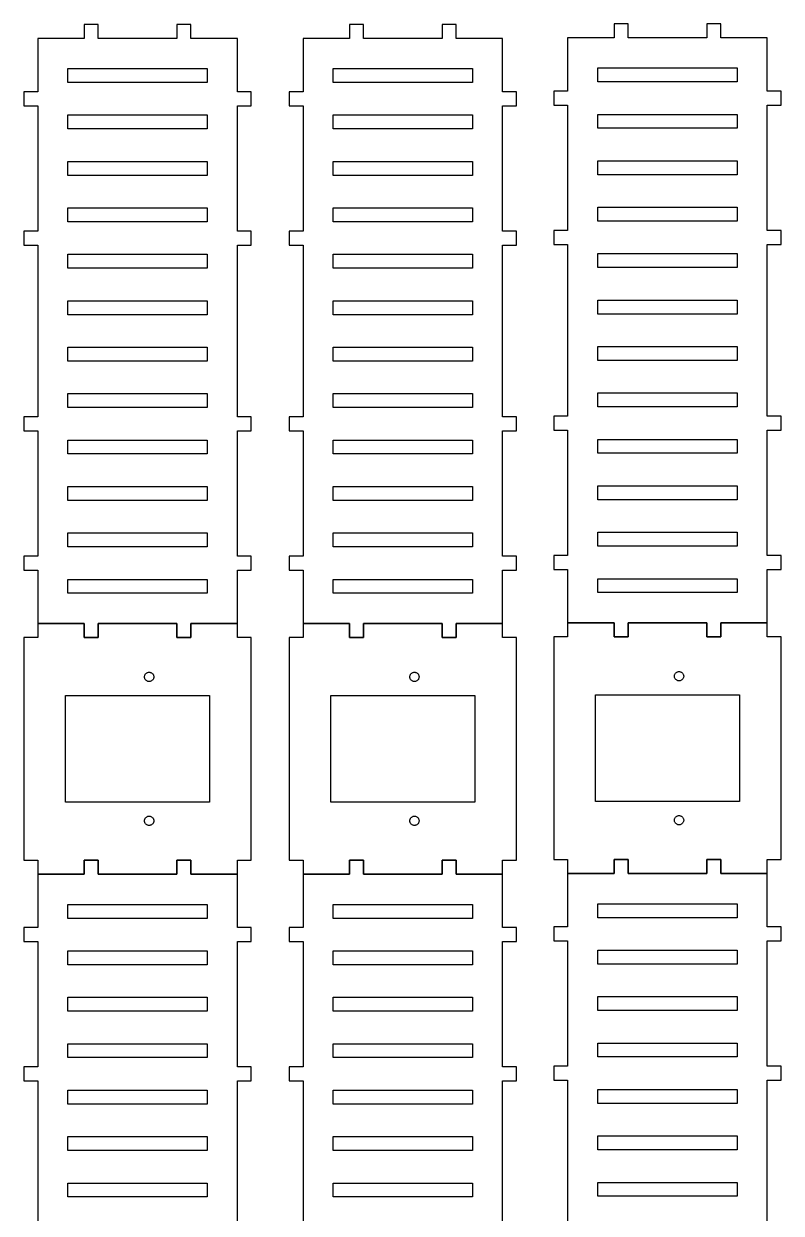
# Model space of a CAD drawing. Extents: x 0 to 571, y 0 to 504.
# Drawn here: x 114.4 to 277.6, y 248.1 to 504.3 of the extents above; entities that cross this region are included whole.
import ezdxf

# ---------------------------------------------------------------- set-up
doc = ezdxf.new("R2010")
doc.units = 0
doc.layers.add('Layer_1', color=7, linetype='CONTINUOUS')

msp = doc.modelspace()

# ---------------------------------------------------------------- linework, layer by layer
at = {"layer": 'Layer_1', "color": 7}
for p, q in [((130.423364, 504.141137), (127.423364, 504.141137)), ((127.423364, 504.141137), (127.423364, 501.141138)), ((130.423364, 501.141138), (130.423364, 504.141137)), ((150.423364, 504.141137), (147.423364, 504.141137)), ((147.423364, 504.141137), (147.423364, 501.141138)), ((150.423364, 501.141138), (150.423364, 504.141137)), ((187.564491, 504.141137), (184.564491, 504.141137)), ((184.564491, 504.141137), (184.564491, 501.141138)), ((187.564491, 501.141138), (187.564491, 504.141137)), ((207.564491, 504.141137), (204.564491, 504.141137)), ((204.564491, 504.141137), (204.564491, 501.141138)), ((207.564491, 501.141138), (207.564491, 504.141137)), ((244.564504, 504.282248), (241.564504, 504.282248)), ((241.564504, 504.282248), (241.564504, 501.282249)), ((244.564504, 501.282249), (244.564504, 504.282248)), ((264.564504, 504.282248), (261.564504, 504.282248)), ((261.564504, 504.282248), (261.564504, 501.282249)), ((264.564504, 501.282249), (264.564504, 504.282248)), ((127.423364, 501.141138), (117.423364, 501.141138)), ((117.423364, 501.141138), (117.423364, 489.641138)), ((147.423364, 501.141138), (130.423364, 501.141138)), ((160.423364, 501.141138), (150.423364, 501.141138)), ((160.423364, 489.641138), (160.423364, 501.141138)), ((184.564491, 501.141138), (174.564491, 501.141138)), ((174.564491, 501.141138), (174.564491, 489.641138)), ((204.564491, 501.141138), (187.564491, 501.141138)), ((217.564491, 501.141138), (207.564491, 501.141138)), ((217.564491, 489.641138), (217.564491, 501.141138)), ((241.564504, 501.282249), (231.564504, 501.282249)), ((231.564504, 501.282249), (231.564504, 489.782249)), ((261.564504, 501.282249), (244.564504, 501.282249)), ((274.564504, 501.282249), (264.564504, 501.282249)), ((274.564504, 489.782249), (274.564504, 501.282249)), ((123.923364, 491.641137), (123.923364, 494.641139)), ((123.923364, 494.641139), (153.923364, 494.641139)), ((153.923364, 494.641139), (153.923364, 491.641137)), ((181.064491, 491.641137), (181.064491, 494.641139)), ((181.064491, 494.641139), (211.064491, 494.641139)), ((211.064491, 494.641139), (211.064491, 491.641137)), ((238.064504, 491.782248), (238.064504, 494.782251)), ((238.064504, 494.782251), (268.064504, 494.782251)), ((268.064504, 494.782251), (268.064504, 491.782248)), ((117.423364, 489.641138), (114.423364, 489.641138)), ((114.423364, 489.641138), (114.423364, 486.641139)), ((153.923364, 491.641137), (123.923364, 491.641137)), ((163.423364, 489.641138), (160.423364, 489.641138)), ((163.423364, 486.641139), (163.423364, 489.641138)), ((174.564491, 489.641138), (171.564491, 489.641138)), ((171.564491, 489.641138), (171.564491, 486.641139)), ((211.064491, 491.641137), (181.064491, 491.641137)), ((220.564491, 489.641138), (217.564491, 489.641138)), ((220.564491, 486.641139), (220.564491, 489.641138)), ((231.564504, 489.782249), (228.564504, 489.782249)), ((228.564504, 489.782249), (228.564504, 486.78225)), ((268.064504, 491.782248), (238.064504, 491.782248)), ((277.564504, 489.782249), (274.564504, 489.782249)), ((277.564504, 486.78225), (277.564504, 489.782249)), ((228.564504, 486.78225), (231.564504, 486.78225)), ((231.564504, 486.78225), (231.564504, 459.78225)), ((274.564504, 459.78225), (274.564504, 486.78225)), ((274.564504, 486.78225), (277.564504, 486.78225)), ((114.423364, 486.641139), (117.423364, 486.641139)), ((117.423364, 486.641139), (117.423364, 459.641139)), ((123.923364, 481.641137), (123.923364, 484.641137)), ((123.923364, 484.641137), (153.923364, 484.641137)), ((153.923364, 484.641137), (153.923364, 481.641137)), ((160.423364, 459.641139), (160.423364, 486.641139)), ((160.423364, 486.641139), (163.423364, 486.641139)), ((171.564491, 486.641139), (174.564491, 486.641139)), ((174.564491, 486.641139), (174.564491, 459.641139)), ((181.064491, 481.641137), (181.064491, 484.641137)), ((181.064491, 484.641137), (211.064491, 484.641137)), ((211.064491, 484.641137), (211.064491, 481.641137)), ((217.564491, 459.641139), (217.564491, 486.641139)), ((217.564491, 486.641139), (220.564491, 486.641139)), ((238.064504, 481.782248), (238.064504, 484.782248)), ((238.064504, 484.782248), (268.064504, 484.782248)), ((268.064504, 484.782248), (268.064504, 481.782248)), ((153.923364, 481.641137), (123.923364, 481.641137)), ((211.064491, 481.641137), (181.064491, 481.641137)), ((268.064504, 481.782248), (238.064504, 481.782248)), ((123.923364, 471.641137), (123.923364, 474.641137)), ((123.923364, 474.641137), (153.923364, 474.641137)), ((153.923364, 474.641137), (153.923364, 471.641137)), ((181.064491, 471.641137), (181.064491, 474.641137)), ((181.064491, 474.641137), (211.064491, 474.641137)), ((211.064491, 474.641137), (211.064491, 471.641137)), ((238.064504, 471.782249), (238.064504, 474.782248)), ((238.064504, 474.782248), (268.064504, 474.782248)), ((268.064504, 474.782248), (268.064504, 471.782249)), ((153.923364, 471.641137), (123.923364, 471.641137)), ((211.064491, 471.641137), (181.064491, 471.641137)), ((268.064504, 471.782249), (238.064504, 471.782249)), ((123.923364, 461.641138), (123.923364, 464.641137)), ((123.923364, 464.641137), (153.923364, 464.641137)), ((153.923364, 464.641137), (153.923364, 461.641138)), ((181.064491, 461.641138), (181.064491, 464.641137)), ((181.064491, 464.641137), (211.064491, 464.641137)), ((211.064491, 464.641137), (211.064491, 461.641138)), ((238.064504, 461.782249), (238.064504, 464.782248)), ((238.064504, 464.782248), (268.064504, 464.782248)), ((268.064504, 464.782248), (268.064504, 461.782249)), ((153.923364, 461.641138), (123.923364, 461.641138)), ((211.064491, 461.641138), (181.064491, 461.641138)), ((268.064504, 461.782249), (238.064504, 461.782249)), ((117.423364, 459.641139), (114.423364, 459.641139)), ((114.423364, 459.641139), (114.423364, 456.641139)), ((163.423364, 459.641139), (160.423364, 459.641139)), ((163.423364, 456.641139), (163.423364, 459.641139)), ((174.564491, 459.641139), (171.564491, 459.641139)), ((171.564491, 459.641139), (171.564491, 456.641139)), ((220.564491, 459.641139), (217.564491, 459.641139)), ((220.564491, 456.641139), (220.564491, 459.641139)), ((231.564504, 459.78225), (228.564504, 459.78225)), ((228.564504, 459.78225), (228.564504, 456.78225)), ((277.564504, 459.78225), (274.564504, 459.78225)), ((277.564504, 456.78225), (277.564504, 459.78225)), ((114.423364, 456.641139), (117.423364, 456.641139)), ((117.423364, 456.641139), (117.423364, 419.641134)), ((160.423364, 419.641134), (160.423364, 456.641139)), ((160.423364, 456.641139), (163.423364, 456.641139)), ((171.564491, 456.641139), (174.564491, 456.641139)), ((174.564491, 456.641139), (174.564491, 419.641134)), ((217.564491, 419.641134), (217.564491, 456.641139)), ((217.564491, 456.641139), (220.564491, 456.641139)), ((228.564504, 456.78225), (231.564504, 456.78225)), ((231.564504, 456.78225), (231.564504, 419.782245)), ((274.564504, 419.782245), (274.564504, 456.78225)), ((274.564504, 456.78225), (277.564504, 456.78225)), ((123.923364, 451.641127), (123.923364, 454.641138)), ((123.923364, 454.641138), (153.923364, 454.641138)), ((153.923364, 454.641138), (153.923364, 451.641127)), ((181.064491, 451.641127), (181.064491, 454.641138)), ((181.064491, 454.641138), (211.064491, 454.641138)), ((211.064491, 454.641138), (211.064491, 451.641127)), ((238.064504, 451.782238), (238.064504, 454.782249)), ((238.064504, 454.782249), (268.064504, 454.782249)), ((268.064504, 454.782249), (268.064504, 451.782238)), ((153.923364, 451.641127), (123.923364, 451.641127)), ((211.064491, 451.641127), (181.064491, 451.641127)), ((268.064504, 451.782238), (238.064504, 451.782238)), ((123.923364, 441.641147), (123.923364, 444.641141)), ((123.923364, 444.641141), (153.923364, 444.641141)), ((153.923364, 444.641141), (153.923364, 441.641147)), ((181.064491, 441.641147), (181.064491, 444.641141)), ((181.064491, 444.641141), (211.064491, 444.641141)), ((211.064491, 444.641141), (211.064491, 441.641147)), ((238.064504, 441.782258), (238.064504, 444.782252)), ((238.064504, 444.782252), (268.064504, 444.782252)), ((268.064504, 444.782252), (268.064504, 441.782258)), ((153.923364, 441.641147), (123.923364, 441.641147)), ((211.064491, 441.641147), (181.064491, 441.641147)), ((268.064504, 441.782258), (238.064504, 441.782258)), ((123.923364, 431.641138), (123.923364, 434.641132)), ((123.923364, 434.641132), (153.923364, 434.641132)), ((153.923364, 434.641132), (153.923364, 431.641138)), ((181.064491, 431.641138), (181.064491, 434.641132)), ((181.064491, 434.641132), (211.064491, 434.641132)), ((211.064491, 434.641132), (211.064491, 431.641138)), ((238.064504, 431.78225), (238.064504, 434.782244)), ((238.064504, 434.782244), (268.064504, 434.782244)), ((268.064504, 434.782244), (268.064504, 431.78225)), ((153.923364, 431.641138), (123.923364, 431.641138)), ((211.064491, 431.641138), (181.064491, 431.641138)), ((268.064504, 431.78225), (238.064504, 431.78225)), ((123.923364, 421.64113), (123.923364, 424.641124)), ((123.923364, 424.641124), (153.923364, 424.641124)), ((153.923364, 424.641124), (153.923364, 421.64113)), ((181.064491, 421.64113), (181.064491, 424.641124)), ((181.064491, 424.641124), (211.064491, 424.641124)), ((211.064491, 424.641124), (211.064491, 421.64113)), ((238.064504, 421.782241), (238.064504, 424.782235)), ((238.064504, 424.782235), (268.064504, 424.782235)), ((268.064504, 424.782235), (268.064504, 421.782241)), ((153.923364, 421.64113), (123.923364, 421.64113)), ((211.064491, 421.64113), (181.064491, 421.64113)), ((268.064504, 421.782241), (238.064504, 421.782241)), ((117.423364, 419.641134), (114.423364, 419.641134)), ((114.423364, 419.641134), (114.423364, 416.64114)), ((163.423364, 419.641134), (160.423364, 419.641134)), ((163.423364, 416.64114), (163.423364, 419.641134)), ((174.564491, 419.641134), (171.564491, 419.641134)), ((171.564491, 419.641134), (171.564491, 416.64114)), ((220.564491, 419.641134), (217.564491, 419.641134)), ((220.564491, 416.64114), (220.564491, 419.641134)), ((231.564504, 419.782245), (228.564504, 419.782245)), ((228.564504, 419.782245), (228.564504, 416.782251)), ((277.564504, 419.782245), (274.564504, 419.782245)), ((277.564504, 416.782251), (277.564504, 419.782245)), ((114.423364, 416.64114), (117.423364, 416.64114)), ((117.423364, 416.64114), (117.423364, 389.641138)), ((160.423364, 389.641138), (160.423364, 416.64114)), ((160.423364, 416.64114), (163.423364, 416.64114)), ((171.564491, 416.64114), (174.564491, 416.64114)), ((174.564491, 416.64114), (174.564491, 389.641138)), ((217.564491, 389.641138), (217.564491, 416.64114)), ((217.564491, 416.64114), (220.564491, 416.64114)), ((228.564504, 416.782251), (231.564504, 416.782251)), ((231.564504, 416.782251), (231.564504, 389.782249)), ((274.564504, 389.782249), (274.564504, 416.782251)), ((274.564504, 416.782251), (277.564504, 416.782251)), ((123.923364, 411.64115), (123.923364, 414.641144)), ((123.923364, 414.641144), (153.923364, 414.641144)), ((153.923364, 414.641144), (153.923364, 411.64115)), ((181.064491, 411.64115), (181.064491, 414.641144)), ((181.064491, 414.641144), (211.064491, 414.641144)), ((211.064491, 414.641144), (211.064491, 411.64115)), ((238.064504, 411.782261), (238.064504, 414.782255)), ((238.064504, 414.782255), (268.064504, 414.782255)), ((268.064504, 414.782255), (268.064504, 411.782261)), ((153.923364, 411.64115), (123.923364, 411.64115)), ((211.064491, 411.64115), (181.064491, 411.64115)), ((268.064504, 411.782261), (238.064504, 411.782261)), ((238.064504, 401.782253), (238.064504, 404.782247)), ((238.064504, 404.782247), (268.064504, 404.782247)), ((268.064504, 404.782247), (268.064504, 401.782253)), ((123.923364, 401.641142), (123.923364, 404.641136)), ((123.923364, 404.641136), (153.923364, 404.641136)), ((153.923364, 404.641136), (153.923364, 401.641142)), ((181.064491, 401.641142), (181.064491, 404.641136)), ((181.064491, 404.641136), (211.064491, 404.641136)), ((211.064491, 404.641136), (211.064491, 401.641142)), ((153.923364, 401.641142), (123.923364, 401.641142)), ((211.064491, 401.641142), (181.064491, 401.641142)), ((268.064504, 401.782253), (238.064504, 401.782253)), ((123.923364, 391.641134), (123.923364, 394.641128)), ((123.923364, 394.641128), (153.923364, 394.641128)), ((153.923364, 394.641128), (153.923364, 391.641134)), ((181.064491, 391.641134), (181.064491, 394.641128)), ((181.064491, 394.641128), (211.064491, 394.641128)), ((211.064491, 394.641128), (211.064491, 391.641134)), ((238.064504, 391.782245), (238.064504, 394.782239)), ((238.064504, 394.782239), (268.064504, 394.782239)), ((268.064504, 394.782239), (268.064504, 391.782245)), ((117.423364, 389.641138), (114.423364, 389.641138)), ((114.423364, 389.641138), (114.423364, 386.641144)), ((153.923364, 391.641134), (123.923364, 391.641134)), ((163.423364, 389.641138), (160.423364, 389.641138)), ((163.423364, 386.641144), (163.423364, 389.641138)), ((174.564491, 389.641138), (171.564491, 389.641138)), ((171.564491, 389.641138), (171.564491, 386.641144)), ((211.064491, 391.641134), (181.064491, 391.641134)), ((220.564491, 389.641138), (217.564491, 389.641138)), ((220.564491, 386.641144), (220.564491, 389.641138)), ((231.564504, 389.782249), (228.564504, 389.782249)), ((228.564504, 389.782249), (228.564504, 386.782255)), ((268.064504, 391.782245), (238.064504, 391.782245)), ((277.564504, 389.782249), (274.564504, 389.782249)), ((277.564504, 386.782255), (277.564504, 389.782249)), ((228.564504, 386.782255), (231.564504, 386.782255)), ((231.564504, 386.782255), (231.564504, 375.282236)), ((274.564504, 375.282236), (274.564504, 386.782255)), ((274.564504, 386.782255), (277.564504, 386.782255)), ((114.423364, 386.641144), (117.423364, 386.641144)), ((117.423364, 386.641144), (117.423364, 375.141124)), ((123.923364, 381.641126), (123.923364, 384.641148)), ((123.923364, 384.641148), (153.923364, 384.641148)), ((153.923364, 384.641148), (153.923364, 381.641126)), ((160.423364, 375.141124), (160.423364, 386.641144)), ((160.423364, 386.641144), (163.423364, 386.641144)), ((171.564491, 386.641144), (174.564491, 386.641144)), ((174.564491, 386.641144), (174.564491, 375.141124)), ((181.064491, 381.641126), (181.064491, 384.641148)), ((181.064491, 384.641148), (211.064491, 384.641148)), ((211.064491, 384.641148), (211.064491, 381.641126)), ((217.564491, 375.141124), (217.564491, 386.641144)), ((217.564491, 386.641144), (220.564491, 386.641144)), ((238.064504, 381.782237), (238.064504, 384.782259)), ((238.064504, 384.782259), (268.064504, 384.782259)), ((268.064504, 384.782259), (268.064504, 381.782237)), ((268.064504, 381.782237), (238.064504, 381.782237)), ((153.923364, 381.641126), (123.923364, 381.641126)), ((211.064491, 381.641126), (181.064491, 381.641126)), ((127.423364, 375.141136), (117.423356, 375.141136)), ((117.423356, 375.141136), (117.423356, 372.141136)), ((117.423364, 375.141124), (127.423364, 375.141124)), ((127.423364, 372.141136), (127.423364, 375.141136)), ((127.423364, 375.141124), (127.423364, 372.14113)), ((147.423353, 375.141136), (130.423358, 375.141136)), ((130.423358, 375.141136), (130.423358, 372.141136)), ((130.423364, 372.14113), (130.423364, 375.141124)), ((130.423364, 375.141124), (147.423364, 375.141124)), ((147.423353, 372.141136), (147.423353, 375.141136)), ((147.423364, 375.141124), (147.423364, 372.14113)), ((160.423355, 375.141136), (150.423347, 375.141136)), ((150.423347, 375.141136), (150.423347, 372.141136)), ((150.423364, 372.14113), (150.423364, 375.141124)), ((150.423364, 375.141124), (160.423364, 375.141124)), ((160.423355, 372.141136), (160.423355, 375.141136)), ((184.564491, 375.141136), (174.564483, 375.141136)), ((174.564483, 375.141136), (174.564483, 372.141136)), ((174.564491, 375.141124), (184.564491, 375.141124)), ((184.564491, 372.141136), (184.564491, 375.141136)), ((184.564491, 375.141124), (184.564491, 372.14113)), ((204.56448, 375.141136), (187.564485, 375.141136)), ((187.564485, 375.141136), (187.564485, 372.141136)), ((187.564491, 372.14113), (187.564491, 375.141124)), ((187.564491, 375.141124), (204.564491, 375.141124)), ((204.56448, 372.141136), (204.56448, 375.141136)), ((204.564491, 375.141124), (204.564491, 372.14113)), ((217.564482, 375.141136), (207.564474, 375.141136)), ((207.564474, 375.141136), (207.564474, 372.141136)), ((207.564491, 372.14113), (207.564491, 375.141124)), ((207.564491, 375.141124), (217.564491, 375.141124)), ((217.564482, 372.141136), (217.564482, 375.141136)), ((241.564504, 375.282247), (231.564496, 375.282247)), ((231.564496, 375.282247), (231.564496, 372.282247)), ((231.564504, 375.282236), (241.564504, 375.282236)), ((241.564504, 372.282247), (241.564504, 375.282247)), ((241.564504, 375.282236), (241.564504, 372.282242)), ((261.564493, 375.282247), (244.564498, 375.282247)), ((244.564498, 375.282247), (244.564498, 372.282247)), ((244.564504, 372.282242), (244.564504, 375.282236)), ((244.564504, 375.282236), (261.564504, 375.282236)), ((261.564493, 372.282247), (261.564493, 375.282247)), ((261.564504, 375.282236), (261.564504, 372.282242)), ((274.564495, 375.282247), (264.564487, 375.282247)), ((264.564487, 375.282247), (264.564487, 372.282247)), ((264.564504, 372.282242), (264.564504, 375.282236)), ((264.564504, 375.282236), (274.564504, 375.282236)), ((274.564495, 372.282247), (274.564495, 375.282247)), ((117.423356, 372.141136), (114.423362, 372.141136)), ((114.423362, 372.141136), (114.423362, 324.141136)), ((130.423358, 372.141136), (127.423364, 372.141136)), ((127.423364, 372.14113), (130.423364, 372.14113)), ((150.423347, 372.141136), (147.423353, 372.141136)), ((147.423364, 372.14113), (150.423364, 372.14113)), ((163.423354, 372.141136), (160.423355, 372.141136)), ((163.423354, 324.141136), (163.423354, 372.141136)), ((174.564483, 372.141136), (171.564489, 372.141136)), ((171.564489, 372.141136), (171.564489, 324.141136)), ((187.564485, 372.141136), (184.564491, 372.141136)), ((184.564491, 372.14113), (187.564491, 372.14113)), ((207.564474, 372.141136), (204.56448, 372.141136)), ((204.564491, 372.14113), (207.564491, 372.14113)), ((220.564481, 372.141136), (217.564482, 372.141136)), ((220.564481, 324.141136), (220.564481, 372.141136)), ((231.564496, 372.282247), (228.564502, 372.282247)), ((228.564502, 372.282247), (228.564502, 324.282247)), ((244.564498, 372.282247), (241.564504, 372.282247)), ((241.564504, 372.282242), (244.564504, 372.282242)), ((264.564487, 372.282247), (261.564493, 372.282247)), ((261.564504, 372.282242), (264.564504, 372.282242)), ((277.564494, 372.282247), (274.564495, 372.282247)), ((277.564494, 324.282247), (277.564494, 372.282247)), ((140.425314, 363.703936), (140.441118, 363.828536)), ((140.441062, 363.828536), (140.472276, 363.950136)), ((140.472276, 363.950136), (140.518532, 364.066936)), ((140.518532, 364.066936), (140.579012, 364.176936)), ((140.579012, 364.176936), (140.652841, 364.278536)), ((140.652841, 364.278536), (140.738806, 364.370136)), ((140.738806, 364.370136), (140.835552, 364.450136)), ((140.835552, 364.450136), (140.941583, 364.517436)), ((140.941583, 364.517436), (141.055234, 364.570936)), ((141.055234, 364.570936), (141.174642, 364.609736)), ((141.174642, 364.609736), (141.298001, 364.633237)), ((141.298001, 364.633236), (141.423365, 364.641136)), ((141.423365, 364.641136), (141.548671, 364.633237)), ((141.548671, 364.633236), (141.672031, 364.609736)), ((141.672031, 364.609736), (141.791467, 364.570936)), ((141.791467, 364.570936), (141.905118, 364.517436)), ((141.905118, 364.517436), (142.011121, 364.450136)), ((142.011121, 364.450136), (142.107895, 364.370136)), ((142.107895, 364.370136), (142.193859, 364.278536)), ((142.193859, 364.278536), (142.267661, 364.176936)), ((142.267661, 364.176936), (142.328169, 364.066936)), ((142.328169, 364.066936), (142.374397, 363.950136)), ((142.374397, 363.950136), (142.405639, 363.828536)), ((142.405639, 363.828536), (142.421443, 363.703936)), ((197.566441, 363.703936), (197.582245, 363.828536)), ((197.582189, 363.828536), (197.613403, 363.950136)), ((197.613403, 363.950136), (197.659659, 364.066936)), ((197.659659, 364.066936), (197.720139, 364.176936)), ((197.720139, 364.176936), (197.793968, 364.278536)), ((197.793968, 364.278536), (197.879933, 364.370136)), ((197.879933, 364.370136), (197.976679, 364.450136)), ((197.976679, 364.450136), (198.08271, 364.517436)), ((198.08271, 364.517436), (198.196361, 364.570936)), ((198.196361, 364.570936), (198.315769, 364.609736)), ((198.315769, 364.609736), (198.439128, 364.633237)), ((198.439128, 364.633236), (198.564492, 364.641136)), ((198.564492, 364.641136), (198.689798, 364.633237)), ((198.689798, 364.633236), (198.813158, 364.609736)), ((198.813158, 364.609736), (198.932594, 364.570936)), ((198.932594, 364.570936), (199.046245, 364.517436)), ((199.046245, 364.517436), (199.152248, 364.450136)), ((199.152248, 364.450136), (199.249022, 364.370136)), ((199.249022, 364.370136), (199.334986, 364.278536)), ((199.334986, 364.278536), (199.408788, 364.176936)), ((199.408788, 364.176936), (199.469296, 364.066936)), ((199.469296, 364.066936), (199.515524, 363.950136)), ((199.515524, 363.950136), (199.546766, 363.828536)), ((199.546766, 363.828536), (199.56257, 363.703936)), ((254.566454, 363.845047), (254.582258, 363.969647)), ((254.566454, 363.719447), (254.566454, 363.845047)), ((254.582202, 363.969647), (254.613416, 364.091247)), ((254.613416, 364.091247), (254.659672, 364.208047)), ((254.659672, 364.208047), (254.720152, 364.318047)), ((254.720152, 364.318047), (254.793981, 364.419647)), ((254.793981, 364.419647), (254.879946, 364.511247)), ((254.879946, 364.511247), (254.976692, 364.591247)), ((254.976692, 364.591247), (255.082723, 364.658547)), ((255.082723, 364.658547), (255.196374, 364.712047)), ((255.196374, 364.712047), (255.315782, 364.750847)), ((255.315782, 364.750847), (255.439141, 364.774348)), ((255.439141, 364.774347), (255.564505, 364.782247)), ((255.564505, 364.782247), (255.689811, 364.774348)), ((255.689811, 364.774347), (255.813171, 364.750847)), ((255.813171, 364.750847), (255.932607, 364.712047)), ((255.932607, 364.712047), (256.046258, 364.658547)), ((256.046258, 364.658547), (256.152261, 364.591247)), ((256.152261, 364.591247), (256.249035, 364.511247)), ((256.249035, 364.511247), (256.334999, 364.419647)), ((256.334999, 364.419647), (256.408801, 364.318047)), ((256.408801, 364.318047), (256.469309, 364.208047)), ((256.469309, 364.208047), (256.515537, 364.091247)), ((256.515537, 364.091247), (256.546779, 363.969647)), ((256.546779, 363.969647), (256.562583, 363.845047)), ((256.562527, 363.845047), (256.562527, 363.719447)), ((140.441062, 363.453736), (140.425257, 363.578336)), ((140.425314, 363.578336), (140.425314, 363.703936)), ((140.472276, 363.332136), (140.441062, 363.453736)), ((140.518532, 363.215336), (140.472276, 363.332136)), ((140.579012, 363.105336), (140.518532, 363.215336)), ((140.652841, 363.003736), (140.579012, 363.105336)), ((140.738806, 362.912136), (140.652841, 363.003736)), ((140.835552, 362.832136), (140.738806, 362.912136)), ((140.941583, 362.764836), (140.835552, 362.832136)), ((141.055234, 362.711336), (140.941583, 362.764836)), ((141.174642, 362.672536), (141.055234, 362.711336)), ((141.298001, 362.649036), (141.174642, 362.672537)), ((141.423365, 362.641136), (141.298001, 362.649036)), ((141.548671, 362.649036), (141.423365, 362.641137)), ((141.672031, 362.672536), (141.548671, 362.649036)), ((141.791467, 362.711336), (141.672031, 362.672536)), ((141.905118, 362.764836), (141.791467, 362.711336)), ((142.011121, 362.832136), (141.905118, 362.764836)), ((142.107895, 362.912136), (142.011121, 362.832136)), ((142.193859, 363.003736), (142.107895, 362.912136)), ((142.267661, 363.105336), (142.193859, 363.003736)), ((142.328169, 363.215336), (142.267661, 363.105336)), ((142.374397, 363.332136), (142.328169, 363.215336)), ((142.405639, 363.453736), (142.374397, 363.332136)), ((142.421387, 363.578336), (142.405583, 363.453736)), ((142.421387, 363.703936), (142.421387, 363.578336)), ((197.582189, 363.453736), (197.566384, 363.578336)), ((197.566441, 363.578336), (197.566441, 363.703936)), ((197.613403, 363.332136), (197.582189, 363.453736)), ((197.659659, 363.215336), (197.613403, 363.332136)), ((197.720139, 363.105336), (197.659659, 363.215336)), ((197.793968, 363.003736), (197.720139, 363.105336)), ((197.879933, 362.912136), (197.793968, 363.003736)), ((197.976679, 362.832136), (197.879933, 362.912136)), ((198.08271, 362.764836), (197.976679, 362.832136)), ((198.196361, 362.711336), (198.08271, 362.764836)), ((198.315769, 362.672536), (198.196361, 362.711336)), ((198.439128, 362.649036), (198.315769, 362.672537)), ((198.564492, 362.641136), (198.439128, 362.649036)), ((198.689798, 362.649036), (198.564492, 362.641137)), ((198.813158, 362.672536), (198.689798, 362.649036)), ((198.932594, 362.711336), (198.813158, 362.672536)), ((199.046245, 362.764836), (198.932594, 362.711336)), ((199.152248, 362.832136), (199.046245, 362.764836)), ((199.249022, 362.912136), (199.152248, 362.832136)), ((199.334986, 363.003736), (199.249022, 362.912136)), ((199.408788, 363.105336), (199.334986, 363.003736)), ((199.469296, 363.215336), (199.408788, 363.105336)), ((199.515524, 363.332136), (199.469296, 363.215336)), ((199.546766, 363.453736), (199.515524, 363.332136)), ((199.562514, 363.578336), (199.54671, 363.453736)), ((199.562514, 363.703936), (199.562514, 363.578336)), ((254.582202, 363.594847), (254.566397, 363.719447)), ((254.613416, 363.473247), (254.582202, 363.594847)), ((254.659672, 363.356447), (254.613416, 363.473247)), ((254.720152, 363.246447), (254.659672, 363.356447)), ((254.793981, 363.144847), (254.720152, 363.246447)), ((254.879946, 363.053247), (254.793981, 363.144847)), ((254.976692, 362.973247), (254.879946, 363.053247)), ((255.082723, 362.905947), (254.976692, 362.973247)), ((255.196374, 362.852447), (255.082723, 362.905947)), ((255.315782, 362.813647), (255.196374, 362.852447)), ((255.439141, 362.790147), (255.315782, 362.813648)), ((255.564505, 362.782247), (255.439141, 362.790147)), ((255.689811, 362.790147), (255.564505, 362.782248)), ((255.813171, 362.813647), (255.689811, 362.790147)), ((255.932607, 362.852447), (255.813171, 362.813647)), ((256.046258, 362.905947), (255.932607, 362.852447)), ((256.152261, 362.973247), (256.046258, 362.905947)), ((256.249035, 363.053247), (256.152261, 362.973247)), ((256.334999, 363.144847), (256.249035, 363.053247)), ((256.408801, 363.246447), (256.334999, 363.144847)), ((256.469309, 363.356447), (256.408801, 363.246447)), ((256.515537, 363.473247), (256.469309, 363.356447)), ((256.546779, 363.594847), (256.515537, 363.473247)), ((256.562527, 363.719447), (256.546723, 363.594847)), ((123.423344, 359.641136), (154.423353, 359.641136)), ((123.423344, 336.641136), (123.423344, 359.641136)), ((154.423353, 359.641136), (154.423353, 336.641136)), ((180.564471, 359.641136), (211.56448, 359.641136)), ((180.564471, 336.641136), (180.564471, 359.641136)), ((211.56448, 359.641136), (211.56448, 336.641136)), ((237.564484, 359.782247), (268.564493, 359.782247)), ((237.564484, 336.782247), (237.564484, 359.782247)), ((268.564493, 359.782247), (268.564493, 336.782247)), ((154.423353, 336.641136), (123.423344, 336.641136)), ((211.56448, 336.641136), (180.564471, 336.641136)), ((268.564493, 336.782247), (237.564484, 336.782247)), ((140.472276, 332.950136), (140.518532, 333.066936)), ((140.518532, 333.066936), (140.579012, 333.176936)), ((140.579012, 333.176936), (140.652841, 333.278536)), ((140.652841, 333.278536), (140.738806, 333.370136)), ((140.738806, 333.370136), (140.835552, 333.450136)), ((140.835552, 333.450136), (140.941583, 333.517436)), ((140.941583, 333.517436), (141.055234, 333.570936)), ((141.055234, 333.570936), (141.174642, 333.609736)), ((141.174642, 333.609736), (141.298001, 333.633237)), ((141.298001, 333.633236), (141.423365, 333.641135)), ((141.423365, 333.641136), (141.548671, 333.633237)), ((141.548671, 333.633236), (141.672031, 333.609735)), ((141.672031, 333.609736), (141.791467, 333.570936)), ((141.791467, 333.570936), (141.905118, 333.517436)), ((141.905118, 333.517436), (142.011121, 333.450136)), ((142.011121, 333.450136), (142.107895, 333.370136)), ((142.107895, 333.370136), (142.193859, 333.278536)), ((142.193859, 333.278536), (142.267661, 333.176936)), ((142.267661, 333.176936), (142.328169, 333.066936)), ((142.328169, 333.066936), (142.374397, 332.950136)), ((197.613403, 332.950136), (197.659659, 333.066936)), ((197.659659, 333.066936), (197.720139, 333.176936)), ((197.720139, 333.176936), (197.793968, 333.278536)), ((197.793968, 333.278536), (197.879933, 333.370136)), ((197.879933, 333.370136), (197.976679, 333.450136)), ((197.976679, 333.450136), (198.08271, 333.517436)), ((198.08271, 333.517436), (198.196361, 333.570936)), ((198.196361, 333.570936), (198.315769, 333.609736)), ((198.315769, 333.609736), (198.439128, 333.633237)), ((198.439128, 333.633236), (198.564492, 333.641135)), ((198.564492, 333.641136), (198.689798, 333.633237)), ((198.689798, 333.633236), (198.813158, 333.609735)), ((198.813158, 333.609736), (198.932594, 333.570936)), ((198.932594, 333.570936), (199.046245, 333.517436)), ((199.046245, 333.517436), (199.152248, 333.450136)), ((199.152248, 333.450136), (199.249022, 333.370136)), ((199.249022, 333.370136), (199.334986, 333.278536)), ((199.334986, 333.278536), (199.408788, 333.176936)), ((199.408788, 333.176936), (199.469296, 333.066936)), ((199.469296, 333.066936), (199.515524, 332.950136)), ((254.582202, 332.969647), (254.613416, 333.091247)), ((254.613416, 333.091247), (254.659672, 333.208047)), ((254.659672, 333.208047), (254.720152, 333.318047)), ((254.720152, 333.318047), (254.793981, 333.419647)), ((254.793981, 333.419647), (254.879946, 333.511247)), ((254.879946, 333.511247), (254.976692, 333.591247)), ((254.976692, 333.591247), (255.082723, 333.658547)), ((255.082723, 333.658547), (255.196374, 333.712047)), ((255.196374, 333.712047), (255.315782, 333.750847)), ((255.315782, 333.750847), (255.439141, 333.774348)), ((255.439141, 333.774347), (255.564505, 333.782247)), ((255.564505, 333.782247), (255.689811, 333.774348)), ((255.689811, 333.774347), (255.813171, 333.750847)), ((255.813171, 333.750847), (255.932607, 333.712047)), ((255.932607, 333.712047), (256.046258, 333.658547)), ((256.046258, 333.658547), (256.152261, 333.591247)), ((256.152261, 333.591247), (256.249035, 333.511247)), ((256.249035, 333.511247), (256.334999, 333.419647)), ((256.334999, 333.419647), (256.408801, 333.318047)), ((256.408801, 333.318047), (256.469309, 333.208047)), ((256.469309, 333.208047), (256.515537, 333.091247)), ((256.515537, 333.091247), (256.546779, 332.969647)), ((140.441062, 332.453736), (140.425257, 332.578336)), ((140.425314, 332.703936), (140.441118, 332.828536)), ((140.425314, 332.578336), (140.425314, 332.703936)), ((140.441062, 332.828536), (140.472276, 332.950136)), ((140.472276, 332.332136), (140.441062, 332.453736)), ((140.518532, 332.215336), (140.472276, 332.332136)), ((140.579012, 332.105336), (140.518532, 332.215336)), ((140.652841, 332.003736), (140.579012, 332.105336)), ((140.738806, 331.912136), (140.652841, 332.003736)), ((140.835552, 331.832136), (140.738806, 331.912136)), ((140.941583, 331.764836), (140.835552, 331.832136)), ((141.055234, 331.711336), (140.941583, 331.764836)), ((141.174642, 331.672536), (141.055234, 331.711336)), ((141.298001, 331.649036), (141.174642, 331.672537)), ((141.423365, 331.641136), (141.298001, 331.649035)), ((141.548671, 331.649036), (141.423365, 331.641137)), ((141.672031, 331.672536), (141.548671, 331.649035)), ((141.791467, 331.711336), (141.672031, 331.672536)), ((141.905118, 331.764836), (141.791467, 331.711336)), ((142.011121, 331.832136), (141.905118, 331.764836)), ((142.107895, 331.912136), (142.011121, 331.832136)), ((142.193859, 332.003736), (142.107895, 331.912136)), ((142.267661, 332.105336), (142.193859, 332.003736)), ((142.328169, 332.215336), (142.267661, 332.105336)), ((142.374397, 332.332136), (142.328169, 332.215336)), ((142.374397, 332.950136), (142.405639, 332.828536)), ((142.405639, 332.453736), (142.374397, 332.332136)), ((142.421387, 332.578336), (142.405583, 332.453736)), ((142.405639, 332.828536), (142.421443, 332.703936)), ((142.421387, 332.703936), (142.421387, 332.578336)), ((197.582189, 332.453736), (197.566384, 332.578336)), ((197.566441, 332.703936), (197.582245, 332.828536)), ((197.566441, 332.578336), (197.566441, 332.703936)), ((197.582189, 332.828536), (197.613403, 332.950136)), ((197.613403, 332.332136), (197.582189, 332.453736)), ((197.659659, 332.215336), (197.613403, 332.332136)), ((197.720139, 332.105336), (197.659659, 332.215336)), ((197.793968, 332.003736), (197.720139, 332.105336)), ((197.879933, 331.912136), (197.793968, 332.003736)), ((197.976679, 331.832136), (197.879933, 331.912136)), ((198.08271, 331.764836), (197.976679, 331.832136)), ((198.196361, 331.711336), (198.08271, 331.764836)), ((198.315769, 331.672536), (198.196361, 331.711336)), ((198.439128, 331.649036), (198.315769, 331.672537)), ((198.564492, 331.641136), (198.439128, 331.649035)), ((198.689798, 331.649036), (198.564492, 331.641137)), ((198.813158, 331.672536), (198.689798, 331.649035)), ((198.932594, 331.711336), (198.813158, 331.672536)), ((199.046245, 331.764836), (198.932594, 331.711336)), ((199.152248, 331.832136), (199.046245, 331.764836)), ((199.249022, 331.912136), (199.152248, 331.832136)), ((199.334986, 332.003736), (199.249022, 331.912136)), ((199.408788, 332.105336), (199.334986, 332.003736)), ((199.469296, 332.215336), (199.408788, 332.105336)), ((199.515524, 332.332136), (199.469296, 332.215336)), ((199.515524, 332.950136), (199.546766, 332.828536)), ((199.546766, 332.453736), (199.515524, 332.332136)), ((199.562514, 332.578336), (199.54671, 332.453736)), ((199.546766, 332.828536), (199.56257, 332.703936)), ((199.562514, 332.703936), (199.562514, 332.578336)), ((254.582202, 332.594847), (254.566397, 332.719447)), ((254.566454, 332.845047), (254.582258, 332.969647)), ((254.566454, 332.719447), (254.566454, 332.845047)), ((254.613416, 332.473247), (254.582202, 332.594847)), ((254.659672, 332.356447), (254.613416, 332.473247)), ((254.720152, 332.246447), (254.659672, 332.356447)), ((254.793981, 332.144847), (254.720152, 332.246447)), ((254.879946, 332.053247), (254.793981, 332.144847)), ((254.976692, 331.973247), (254.879946, 332.053247)), ((255.082723, 331.905947), (254.976692, 331.973247)), ((255.196374, 331.852447), (255.082723, 331.905947)), ((255.315782, 331.813647), (255.196374, 331.852447)), ((255.439141, 331.790147), (255.315782, 331.813648)), ((255.564505, 331.782247), (255.439141, 331.790147)), ((255.689811, 331.790147), (255.564505, 331.782248)), ((255.813171, 331.813647), (255.689811, 331.790147)), ((255.932607, 331.852447), (255.813171, 331.813647)), ((256.046258, 331.905947), (255.932607, 331.852447)), ((256.152261, 331.973247), (256.046258, 331.905947)), ((256.249035, 332.053247), (256.152261, 331.973247)), ((256.334999, 332.144847), (256.249035, 332.053247)), ((256.408801, 332.246447), (256.334999, 332.144847)), ((256.469309, 332.356447), (256.408801, 332.246447)), ((256.515537, 332.473247), (256.469309, 332.356447)), ((256.546779, 332.594847), (256.515537, 332.473247)), ((256.562527, 332.719447), (256.546723, 332.594847)), ((256.546779, 332.969647), (256.562583, 332.845047)), ((256.562527, 332.845047), (256.562527, 332.719447)), ((114.423362, 324.141136), (117.423356, 324.141136)), ((117.423356, 324.141136), (117.423356, 321.141136)), ((130.423347, 324.141136), (127.423347, 324.141136)), ((127.423347, 324.141136), (127.423347, 321.141136)), ((127.423364, 321.141136), (127.423364, 324.141136)), ((127.423364, 324.141136), (130.423358, 324.141136)), ((130.423347, 321.141136), (130.423347, 324.141136)), ((130.423358, 324.141136), (130.423358, 321.141136)), ((150.423347, 324.141136), (147.423347, 324.141136)), ((147.423347, 324.141136), (147.423347, 321.141136)), ((147.423353, 321.141136), (147.423353, 324.141136)), ((147.423353, 324.141136), (150.423347, 324.141136)), ((150.423347, 324.141136), (150.423347, 321.141136)), ((150.423347, 321.141136), (150.423347, 324.141136)), ((160.423355, 324.141136), (163.423354, 324.141136)), ((160.423355, 321.141136), (160.423355, 324.141136)), ((171.564489, 324.141136), (174.564483, 324.141136)), ((174.564483, 324.141136), (174.564483, 321.141136)), ((187.564474, 324.141136), (184.564474, 324.141136)), ((184.564474, 324.141136), (184.564474, 321.141136)), ((184.564491, 321.141136), (184.564491, 324.141136)), ((184.564491, 324.141136), (187.564485, 324.141136)), ((187.564474, 321.141136), (187.564474, 324.141136)), ((187.564485, 324.141136), (187.564485, 321.141136)), ((207.564474, 324.141136), (204.564474, 324.141136)), ((204.564474, 324.141136), (204.564474, 321.141136)), ((204.56448, 321.141136), (204.56448, 324.141136)), ((204.56448, 324.141136), (207.564474, 324.141136)), ((207.564474, 324.141136), (207.564474, 321.141136)), ((207.564474, 321.141136), (207.564474, 324.141136)), ((217.564482, 324.141136), (220.564481, 324.141136)), ((217.564482, 321.141136), (217.564482, 324.141136)), ((228.564502, 324.282247), (231.564496, 324.282247)), ((231.564496, 324.282247), (231.564496, 321.282247)), ((244.564487, 324.282247), (241.564487, 324.282247)), ((241.564487, 324.282247), (241.564487, 321.282248)), ((241.564504, 321.282247), (241.564504, 324.282247)), ((241.564504, 324.282247), (244.564498, 324.282247)), ((244.564487, 321.282248), (244.564487, 324.282247)), ((244.564498, 324.282247), (244.564498, 321.282247)), ((264.564487, 324.282247), (261.564487, 324.282247)), ((261.564487, 324.282247), (261.564487, 321.282248)), ((261.564493, 321.282247), (261.564493, 324.282247)), ((261.564493, 324.282247), (264.564487, 324.282247)), ((264.564487, 324.282247), (264.564487, 321.282247)), ((264.564487, 321.282248), (264.564487, 324.282247)), ((274.564495, 324.282247), (277.564494, 324.282247)), ((274.564495, 321.282247), (274.564495, 324.282247)), ((127.423347, 321.141136), (117.423347, 321.141136)), ((117.423347, 321.141136), (117.423347, 309.641137)), ((117.423356, 321.141136), (127.423364, 321.141136)), ((147.423347, 321.141136), (130.423347, 321.141136)), ((130.423358, 321.141136), (147.423353, 321.141136)), ((150.423347, 321.141136), (160.423355, 321.141136)), ((160.423347, 321.141136), (150.423347, 321.141136)), ((160.423347, 309.641137), (160.423347, 321.141136)), ((184.564474, 321.141136), (174.564474, 321.141136)), ((174.564474, 321.141136), (174.564474, 309.641137)), ((174.564483, 321.141136), (184.564491, 321.141136)), ((204.564474, 321.141136), (187.564474, 321.141136)), ((187.564485, 321.141136), (204.56448, 321.141136)), ((207.564474, 321.141136), (217.564482, 321.141136)), ((217.564474, 321.141136), (207.564474, 321.141136)), ((217.564474, 309.641137), (217.564474, 321.141136)), ((241.564487, 321.282248), (231.564487, 321.282248)), ((231.564487, 321.282248), (231.564487, 309.782248)), ((231.564496, 321.282247), (241.564504, 321.282247)), ((261.564487, 321.282248), (244.564487, 321.282248)), ((244.564498, 321.282247), (261.564493, 321.282247)), ((274.564487, 321.282248), (264.564487, 321.282248)), ((264.564487, 321.282247), (274.564495, 321.282247)), ((274.564487, 309.782248), (274.564487, 321.282248)), ((123.923347, 311.641136), (123.923347, 314.641138)), ((123.923347, 314.641138), (153.923347, 314.641138)), ((153.923347, 314.641138), (153.923347, 311.641136)), ((181.064474, 311.641136), (181.064474, 314.641138)), ((181.064474, 314.641138), (211.064474, 314.641138)), ((211.064474, 314.641138), (211.064474, 311.641136)), ((238.064487, 311.782247), (238.064487, 314.782249)), ((238.064487, 314.782249), (268.064487, 314.782249)), ((268.064487, 314.782249), (268.064487, 311.782247)), ((153.923347, 311.641136), (123.923347, 311.641136)), ((211.064474, 311.641136), (181.064474, 311.641136)), ((268.064487, 311.782247), (238.064487, 311.782247)), ((117.423347, 309.641137), (114.423347, 309.641137)), ((114.423347, 309.641137), (114.423347, 306.641137)), ((163.423347, 309.641137), (160.423347, 309.641137)), ((163.423347, 306.641137), (163.423347, 309.641137)), ((174.564474, 309.641137), (171.564474, 309.641137)), ((171.564474, 309.641137), (171.564474, 306.641137)), ((220.564474, 309.641137), (217.564474, 309.641137)), ((220.564474, 306.641137), (220.564474, 309.641137)), ((231.564487, 309.782248), (228.564487, 309.782248)), ((228.564487, 309.782248), (228.564487, 306.782248)), ((277.564487, 309.782248), (274.564487, 309.782248)), ((277.564487, 306.782248), (277.564487, 309.782248)), ((114.423347, 306.641137), (117.423347, 306.641137)), ((117.423347, 306.641137), (117.423347, 279.641138)), ((160.423347, 279.641138), (160.423347, 306.641137)), ((160.423347, 306.641137), (163.423347, 306.641137)), ((171.564474, 306.641137), (174.564474, 306.641137)), ((174.564474, 306.641137), (174.564474, 279.641138)), ((217.564474, 279.641138), (217.564474, 306.641137)), ((217.564474, 306.641137), (220.564474, 306.641137)), ((228.564487, 306.782248), (231.564487, 306.782248)), ((231.564487, 306.782248), (231.564487, 279.782249)), ((274.564487, 279.782249), (274.564487, 306.782248)), ((274.564487, 306.782248), (277.564487, 306.782248)), ((123.923347, 301.641136), (123.923347, 304.641136)), ((123.923347, 304.641136), (153.923347, 304.641136)), ((153.923347, 304.641136), (153.923347, 301.641136)), ((181.064474, 301.641136), (181.064474, 304.641136)), ((181.064474, 304.641136), (211.064474, 304.641136)), ((211.064474, 304.641136), (211.064474, 301.641136)), ((238.064487, 301.782247), (238.064487, 304.782247)), ((238.064487, 304.782247), (268.064487, 304.782247)), ((268.064487, 304.782247), (268.064487, 301.782247)), ((153.923347, 301.641136), (123.923347, 301.641136)), ((211.064474, 301.641136), (181.064474, 301.641136)), ((268.064487, 301.782247), (238.064487, 301.782247)), ((123.923347, 291.641136), (123.923347, 294.641136)), ((123.923347, 294.641136), (153.923347, 294.641136)), ((153.923347, 294.641136), (153.923347, 291.641136)), ((181.064474, 291.641136), (181.064474, 294.641136)), ((181.064474, 294.641136), (211.064474, 294.641136)), ((211.064474, 294.641136), (211.064474, 291.641136)), ((238.064487, 291.782247), (238.064487, 294.782247)), ((238.064487, 294.782247), (268.064487, 294.782247)), ((268.064487, 294.782247), (268.064487, 291.782247)), ((153.923347, 291.641136), (123.923347, 291.641136)), ((211.064474, 291.641136), (181.064474, 291.641136)), ((268.064487, 291.782247), (238.064487, 291.782247)), ((123.923347, 281.641136), (123.923347, 284.641136)), ((123.923347, 284.641136), (153.923347, 284.641136)), ((153.923347, 284.641136), (153.923347, 281.641136)), ((181.064474, 281.641136), (181.064474, 284.641136)), ((181.064474, 284.641136), (211.064474, 284.641136)), ((211.064474, 284.641136), (211.064474, 281.641136)), ((238.064487, 281.782248), (238.064487, 284.782247)), ((238.064487, 284.782247), (268.064487, 284.782247)), ((268.064487, 284.782247), (268.064487, 281.782248)), ((268.064487, 281.782248), (238.064487, 281.782248)), ((117.423347, 279.641138), (114.423347, 279.641138)), ((114.423347, 279.641138), (114.423347, 276.641138)), ((153.923347, 281.641136), (123.923347, 281.641136)), ((163.423347, 279.641138), (160.423347, 279.641138)), ((163.423347, 276.641138), (163.423347, 279.641138)), ((174.564474, 279.641138), (171.564474, 279.641138)), ((171.564474, 279.641138), (171.564474, 276.641138)), ((211.064474, 281.641136), (181.064474, 281.641136)), ((220.564474, 279.641138), (217.564474, 279.641138)), ((220.564474, 276.641138), (220.564474, 279.641138)), ((231.564487, 279.782249), (228.564487, 279.782249)), ((228.564487, 279.782249), (228.564487, 276.782249)), ((277.564487, 279.782249), (274.564487, 279.782249)), ((277.564487, 276.782249), (277.564487, 279.782249)), ((114.423347, 276.641138), (117.423347, 276.641138)), ((117.423347, 276.641138), (117.423347, 239.641133)), ((160.423347, 239.641133), (160.423347, 276.641138)), ((160.423347, 276.641138), (163.423347, 276.641138)), ((171.564474, 276.641138), (174.564474, 276.641138)), ((174.564474, 276.641138), (174.564474, 239.641133)), ((217.564474, 239.641133), (217.564474, 276.641138)), ((217.564474, 276.641138), (220.564474, 276.641138)), ((228.564487, 276.782249), (231.564487, 276.782249)), ((231.564487, 276.782249), (231.564487, 239.782244)), ((274.564487, 239.782244), (274.564487, 276.782249)), ((274.564487, 276.782249), (277.564487, 276.782249)), ((123.923347, 271.641125), (123.923347, 274.641136)), ((123.923347, 274.641136), (153.923347, 274.641136)), ((153.923347, 274.641136), (153.923347, 271.641125)), ((181.064474, 271.641125), (181.064474, 274.641136)), ((181.064474, 274.641136), (211.064474, 274.641136)), ((211.064474, 274.641136), (211.064474, 271.641125)), ((238.064487, 271.782237), (238.064487, 274.782247)), ((238.064487, 274.782247), (268.064487, 274.782247)), ((268.064487, 274.782247), (268.064487, 271.782237)), ((153.923347, 271.641125), (123.923347, 271.641125)), ((211.064474, 271.641125), (181.064474, 271.641125)), ((268.064487, 271.782237), (238.064487, 271.782237)), ((123.923347, 261.641145), (123.923347, 264.641139)), ((123.923347, 264.641139), (153.923347, 264.641139)), ((153.923347, 264.641139), (153.923347, 261.641145)), ((181.064474, 261.641145), (181.064474, 264.641139)), ((181.064474, 264.641139), (211.064474, 264.641139)), ((211.064474, 264.641139), (211.064474, 261.641145)), ((238.064487, 261.782257), (238.064487, 264.782251)), ((238.064487, 264.782251), (268.064487, 264.782251)), ((268.064487, 264.782251), (268.064487, 261.782257)), ((153.923347, 261.641145), (123.923347, 261.641145)), ((211.064474, 261.641145), (181.064474, 261.641145)), ((268.064487, 261.782257), (238.064487, 261.782257)), ((123.923347, 251.641137), (123.923347, 254.641131)), ((123.923347, 254.641131), (153.923347, 254.641131)), ((153.923347, 254.641131), (153.923347, 251.641137)), ((181.064474, 251.641137), (181.064474, 254.641131)), ((181.064474, 254.641131), (211.064474, 254.641131)), ((211.064474, 254.641131), (211.064474, 251.641137)), ((238.064487, 251.782248), (238.064487, 254.782242)), ((238.064487, 254.782242), (268.064487, 254.782242)), ((268.064487, 254.782242), (268.064487, 251.782248)), ((153.923347, 251.641137), (123.923347, 251.641137)), ((211.064474, 251.641137), (181.064474, 251.641137)), ((268.064487, 251.782248), (238.064487, 251.782248))]:
    msp.add_line(p, q, dxfattribs=at)

doc.saveas('drawing.dxf')
